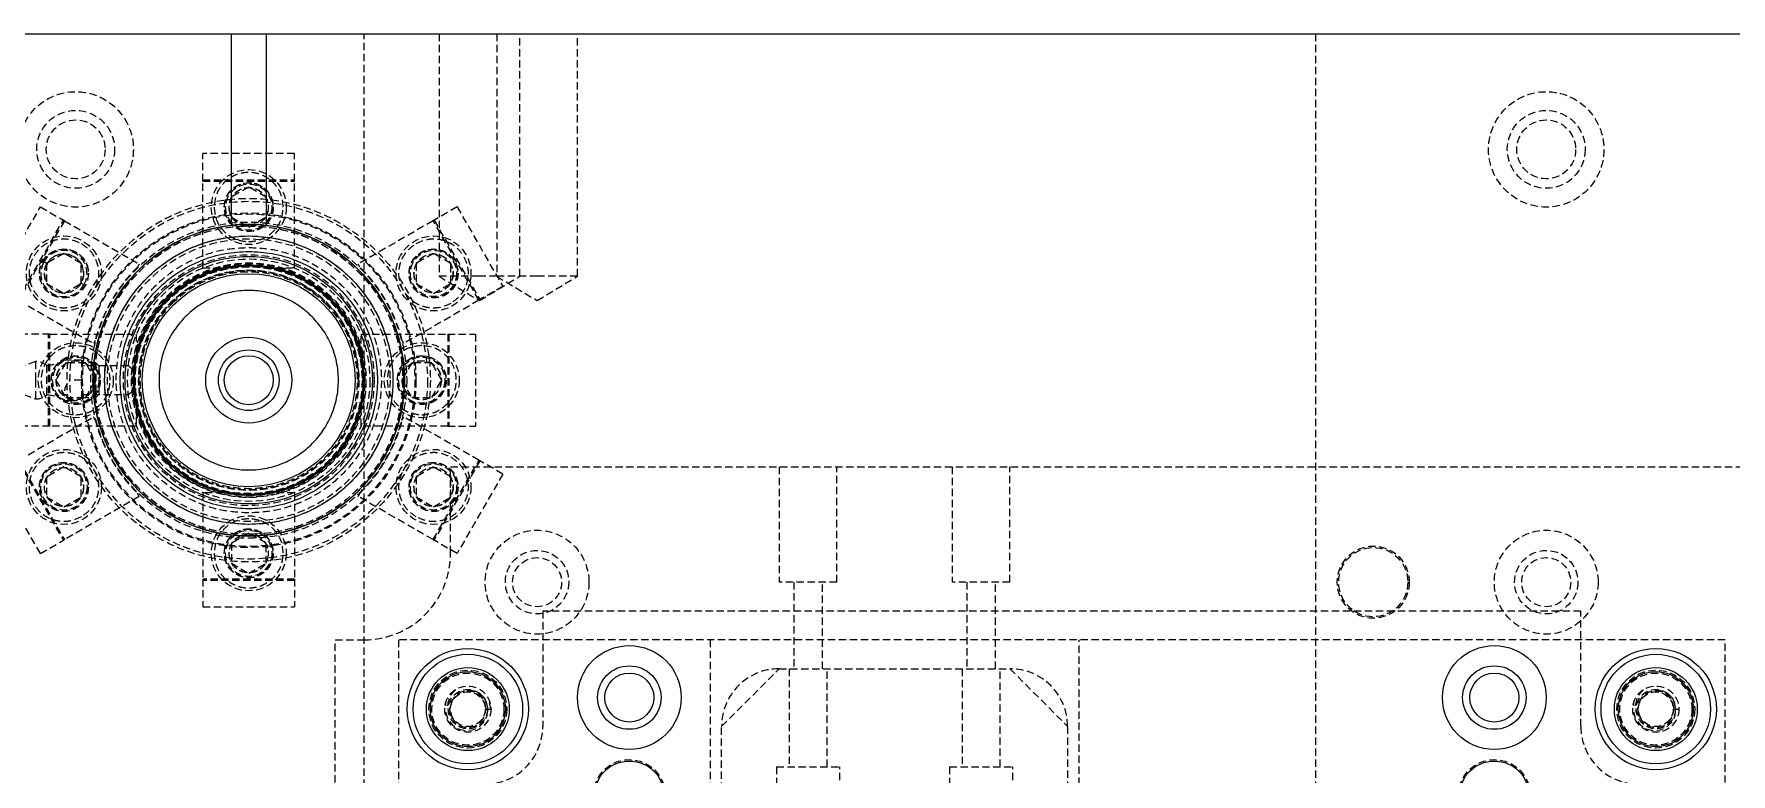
# Model space of a CAD drawing. Header units: millimetres. Extents: x 5 to 1533, y -1183 to 895.
# Drawn here: x 945.3 to 1239.6, y -224.8 to -96.6 of the extents above; entities that cross this region are included whole.
import ezdxf

# ---------------------------------------------------------------- set-up
doc = ezdxf.new("R2010")
doc.units = ezdxf.units.MM
doc.linetypes.add('HIDDEN', pattern=[1.905, 1.27, -0.635])

msp = doc.modelspace()

# ---------------------------------------------------------------- linework, layer by layer
at = {"color": 7, "linetype": 'Continuous', "lineweight": 25}
for p, q in [((932.524, -96.563), (979.524, -96.563)), ((979.524, -129.73), (979.524, -96.563)), ((979.524, -96.563), (985.524, -96.563)), ((985.524, -96.563), (985.524, -129.73)), ((985.524, -96.563), (1429.524, -96.563))]:
    msp.add_line(p, q, dxfattribs=at)
at = {"color": 7, "linetype": 'HIDDEN', "lineweight": 18}
for p, q in [((1002.524, -476.563), (1002.524, -96.563)), ((1015.524, -96.563), (1015.524, -138.563)), ((1025.524, -96.563), (1025.524, -138.563)), ((1029.524, -138.563), (1029.524, -96.563)), ((1039.524, -138.563), (1039.524, -96.563)), ((1167.524, -96.563), (1167.524, -476.563)), ((990.474, -117.263), (974.574, -117.263)), ((974.574, -122.063), (974.574, -117.263)), ((990.474, -122.063), (990.474, -117.263)), ((974.574, -121.863), (990.474, -121.863)), ((974.574, -137.063), (974.574, -122.063)), ((974.574, -122.063), (990.474, -122.063)), ((982.524, -123.099), (979.524, -124.831)), ((985.524, -124.831), (982.524, -123.099)), ((990.474, -137.063), (990.474, -122.063)), ((938.452, -140.298), (946.402, -126.528)), ((946.402, -126.528), (950.386, -128.828)), ((1018.646, -126.528), (1014.662, -128.828)), ((1018.646, -126.528), (1026.596, -140.298)), ((942.436, -142.598), (950.386, -128.828)), ((950.559, -128.928), (942.609, -142.698)), ((950.559, -128.928), (963.549, -136.428)), ((979.524, -128.295), (982.524, -130.027)), ((982.524, -130.027), (985.524, -128.295)), ((1014.489, -128.928), (1001.499, -136.428)), ((1022.439, -142.698), (1014.489, -128.928)), ((1014.662, -128.828), (1022.612, -142.598)), ((950.481, -134.599), (947.481, -136.331)), ((953.481, -136.331), (950.481, -134.599)), ((1014.567, -134.599), (1011.567, -136.331)), ((1017.567, -136.331), (1014.567, -134.599)), ((947.558, -136.375), (947.017, -136.063)), ((947.481, -136.331), (947.481, -139.795)), ((953.481, -139.795), (953.481, -136.331)), ((963.549, -136.428), (963.249, -136.949)), ((974.574, -137.063), (978.08, -137.063)), ((986.968, -137.063), (990.474, -137.063)), ((1001.799, -136.949), (1001.499, -136.428)), ((1011.567, -136.331), (1011.567, -139.795)), ((1017.567, -139.795), (1017.567, -136.331)), ((947.481, -139.795), (950.481, -141.527)), ((950.481, -141.527), (953.481, -139.795)), ((953.945, -140.063), (953.404, -139.75)), ((1011.567, -139.795), (1014.567, -141.527)), ((1014.567, -141.527), (1017.567, -139.795)), ((1022.524, -138.563), (1015.524, -138.563)), ((1015.524, -138.563), (1022.524, -142.769)), ((1025.524, -138.563), (1022.524, -138.563)), ((1022.524, -142.769), (1029.524, -138.563)), ((1026.596, -140.298), (1022.612, -142.598)), ((1032.524, -138.563), (1025.524, -138.563)), ((1025.524, -138.563), (1032.524, -142.769)), ((1039.524, -138.563), (1032.524, -138.563)), ((1032.524, -142.769), (1039.524, -138.563)), ((942.609, -142.698), (955.599, -150.198)), ((1022.439, -142.698), (1009.449, -150.198)), ((948.024, -148.613), (943.224, -148.613)), ((947.824, -164.513), (947.824, -148.613)), ((948.024, -164.513), (948.024, -148.613)), ((948.024, -148.613), (963.024, -148.613)), ((955.9, -149.677), (955.599, -150.198)), ((963.024, -148.613), (963.024, -152.119)), ((1002.024, -152.119), (1002.024, -148.613)), ((1002.024, -148.613), (1017.024, -148.613)), ((1009.449, -150.198), (1009.148, -149.677)), ((1017.024, -148.613), (1017.024, -164.513)), ((1017.024, -148.613), (1021.824, -148.613)), ((1017.224, -148.613), (1017.224, -164.513)), ((1021.824, -148.613), (1021.824, -164.513)), ((945.524, -153.313), (943.524, -154.063)), ((945.524, -153.313), (945.524, -156.563)), ((947.524, -159.125), (947.524, -154.001)), ((950.792, -153.563), (949.06, -156.563)), ((954.256, -153.563), (950.792, -153.563)), ((953.524, -153.063), (951.524, -153.063)), ((953.524, -153.063), (953.524, -156.563)), ((956.024, -153.563), (953.524, -153.563)), ((961.67, -154.063), (953.524, -154.063)), ((955.988, -156.563), (954.256, -153.563)), ((956.024, -153.563), (956.024, -159.563)), ((956.524, -154.063), (956.024, -153.563)), ((956.524, -154.063), (956.524, -159.063)), ((1010.792, -153.563), (1009.06, -156.563)), ((1014.256, -153.563), (1010.792, -153.563)), ((1015.988, -156.563), (1014.256, -153.563)), ((945.524, -156.563), (945.524, -159.813)), ((949.06, -156.563), (950.792, -159.563)), ((953.524, -156.563), (951.524, -156.563)), ((953.524, -156.563), (953.524, -160.063)), ((954.256, -159.563), (955.988, -156.563)), ((1009.06, -156.563), (1010.792, -159.563)), ((1014.256, -159.563), (1015.988, -156.563)), ((943.524, -159.063), (945.524, -159.813)), ((950.792, -159.563), (954.256, -159.563)), ((951.524, -160.063), (953.524, -160.063)), ((953.524, -159.063), (961.67, -159.063)), ((953.524, -159.563), (956.024, -159.563)), ((956.024, -159.563), (956.524, -159.063)), ((963.024, -161.007), (963.024, -164.513)), ((1002.024, -164.513), (1002.024, -161.007)), ((1010.792, -159.563), (1014.256, -159.563)), ((942.609, -170.428), (955.599, -162.928)), ((948.024, -164.513), (943.224, -164.513)), ((963.024, -164.513), (948.024, -164.513)), ((955.9, -163.449), (955.599, -162.928)), ((1017.024, -164.513), (1002.024, -164.513)), ((1009.148, -163.449), (1009.449, -162.928)), ((1022.439, -170.428), (1009.449, -162.928)), ((1017.024, -164.513), (1021.824, -164.513)), ((942.436, -170.528), (950.386, -184.298)), ((942.609, -170.428), (950.559, -184.198)), ((1014.489, -184.198), (1022.439, -170.428)), ((1022.612, -170.528), (1014.662, -184.298)), ((1026.596, -172.828), (1022.612, -170.528)), ((946.402, -186.598), (938.452, -172.828)), ((950.481, -171.599), (947.481, -173.331)), ((947.481, -173.331), (947.481, -176.795)), ((953.481, -173.331), (950.481, -171.599)), ((953.481, -176.795), (953.481, -173.331)), ((1014.567, -171.599), (1011.567, -173.331)), ((1011.567, -173.331), (1011.567, -176.795)), ((1017.567, -173.331), (1014.567, -171.599)), ((1017.524, -186.563), (1017.524, -171.563)), ((1017.524, -171.563), (1397.524, -171.563)), ((1017.567, -176.795), (1017.567, -173.331)), ((1026.596, -172.828), (1018.646, -186.598)), ((1074.524, -171.563), (1074.524, -191.563)), ((1084.524, -191.563), (1084.524, -171.563)), ((1104.524, -171.563), (1104.524, -191.563)), ((1114.524, -191.563), (1114.524, -171.563)), ((963.549, -176.698), (963.249, -176.177)), ((978.08, -176.063), (974.574, -176.063)), ((974.574, -176.063), (974.574, -191.063)), ((990.474, -176.063), (986.968, -176.063)), ((990.474, -176.063), (990.474, -191.063)), ((1001.499, -176.698), (1001.799, -176.177)), ((947.481, -176.795), (950.481, -178.527)), ((950.481, -178.527), (953.481, -176.795)), ((963.549, -176.698), (950.559, -184.198)), ((1014.489, -184.198), (1001.499, -176.698)), ((1011.567, -176.795), (1014.567, -178.527)), ((1014.567, -178.527), (1017.567, -176.795)), ((946.402, -186.598), (950.386, -184.298)), ((982.524, -183.099), (979.524, -184.831)), ((979.524, -184.831), (979.524, -188.295)), ((985.524, -184.831), (982.524, -183.099)), ((985.524, -188.295), (985.524, -184.831)), ((1018.646, -186.598), (1014.662, -184.298)), ((979.524, -188.295), (982.524, -190.027)), ((982.524, -190.027), (985.524, -188.295)), ((990.474, -191.063), (974.574, -191.063)), ((974.574, -191.063), (974.574, -195.863)), ((990.474, -191.263), (974.574, -191.263)), ((990.474, -191.063), (990.474, -195.863)), ((1084.524, -191.563), (1074.524, -191.563)), ((1077.024, -191.563), (1077.024, -206.563)), ((1082.024, -206.563), (1082.024, -191.563)), ((1114.524, -191.563), (1104.524, -191.563)), ((1107.024, -191.563), (1107.024, -206.563)), ((1112.024, -206.563), (1112.024, -191.563)), ((974.574, -195.863), (990.474, -195.863)), ((1033.524, -196.563), (1033.524, -216.563)), ((1213.524, -196.563), (1033.524, -196.563)), ((1213.524, -216.563), (1213.524, -196.563)), ((997.524, -441.563), (997.524, -201.563)), ((997.524, -201.563), (1002.524, -201.563)), ((1238.524, -201.563), (1008.524, -201.563)), ((1008.524, -201.563), (1008.524, -361.563)), ((1062.524, -201.563), (1062.524, -227.091)), ((1126.524, -228.563), (1126.524, -201.563)), ((1238.524, -361.563), (1238.524, -201.563)), ((1064.524, -216.563), (1074.524, -206.563)), ((1074.524, -206.563), (1114.524, -206.563)), ((1076.224, -206.563), (1076.224, -223.563)), ((1082.824, -223.563), (1082.824, -206.563)), ((1106.224, -206.563), (1106.224, -223.563)), ((1112.824, -223.563), (1112.824, -206.563)), ((1114.524, -206.563), (1124.524, -216.563)), ((1016.663, -212.516), (1016.636, -213.002)), ((1023.712, -213.563), (1024.524, -213.563)), ((1024.524, -213.563), (1024.267, -212.272)), ((1222.663, -212.516), (1222.636, -213.002)), ((1229.712, -213.563), (1230.524, -213.563)), ((1064.524, -227.563), (1064.524, -216.563)), ((1124.524, -216.563), (1124.524, -227.563)), ((1074.024, -223.563), (1085.024, -223.563)), ((1074.024, -223.563), (1074.024, -231.563)), ((1085.024, -231.563), (1085.024, -223.563)), ((1104.024, -223.563), (1115.024, -223.563)), ((1104.024, -223.563), (1104.024, -231.563)), ((1115.024, -231.563), (1115.024, -223.563))]:
    msp.add_line(p, q, dxfattribs=at)
at = {"color": 7, "linetype": 'HIDDEN', "lineweight": 18, "flags": 128}
for points in [[(950.559, -128.928), (950.525, -128.908), (950.493, -128.89), (950.463, -128.872), (950.436, -128.857), (950.415, -128.845), (950.399, -128.836), (950.389, -128.83), (950.386, -128.828)], [(1014.662, -128.828), (1014.659, -128.83), (1014.649, -128.836), (1014.633, -128.845), (1014.611, -128.857), (1014.585, -128.872), (1014.555, -128.89), (1014.523, -128.908), (1014.489, -128.928)], [(985.524, -129.73), (982.524, -129.563), (979.524, -129.73)], [(1022.439, -142.698), (1022.473, -142.678), (1022.505, -142.659), (1022.535, -142.642), (1022.561, -142.627), (1022.583, -142.615), (1022.599, -142.605), (1022.609, -142.6), (1022.612, -142.598)], [(1022.612, -170.528), (1022.609, -170.526), (1022.599, -170.52), (1022.583, -170.511), (1022.561, -170.499), (1022.535, -170.483), (1022.505, -170.466), (1022.473, -170.447), (1022.439, -170.428)], [(950.386, -184.298), (950.389, -184.296), (950.399, -184.29), (950.415, -184.281), (950.436, -184.268), (950.463, -184.253), (950.493, -184.236), (950.525, -184.217), (950.559, -184.198)], [(1014.489, -184.198), (1014.523, -184.217), (1014.555, -184.236), (1014.585, -184.253), (1014.611, -184.268), (1014.633, -184.281), (1014.649, -184.29), (1014.659, -184.296), (1014.662, -184.298)], [(1016.628, -214.005), (1016.965, -215.151), (1017.735, -216.21), (1018.817, -216.951), (1020.049, -217.274), (1021.315, -217.168), (1022.448, -216.65), (1023.332, -215.795), (1023.869, -214.703), (1024.007, -213.52), (1023.738, -212.361), (1023.115, -211.394), (1022.204, -210.691), (1021.138, -210.346), (1020.028, -210.377), (1019.311, -210.614), (1019.311, -210.614)], [(1023.712, -213.563), (1023.469, -212.343), (1022.778, -211.309), (1021.744, -210.617), (1020.524, -210.375), (1019.304, -210.617), (1018.27, -211.309), (1017.579, -212.343), (1017.336, -213.563), (1017.579, -214.783), (1018.27, -215.817), (1019.304, -216.508), (1020.524, -216.751), (1021.744, -216.508), (1022.778, -215.817), (1023.469, -214.783), (1023.712, -213.563), (1023.712, -213.563)], [(1222.628, -214.005), (1222.965, -215.151), (1223.735, -216.21), (1224.817, -216.951), (1226.049, -217.274), (1227.315, -217.168), (1228.448, -216.65), (1229.332, -215.795), (1229.869, -214.703), (1230.007, -213.52), (1229.738, -212.361), (1229.115, -211.394), (1228.204, -210.691), (1227.138, -210.346), (1226.028, -210.377), (1225.311, -210.614), (1225.311, -210.614)], [(1229.712, -213.563), (1229.469, -212.343), (1228.778, -211.309), (1227.744, -210.617), (1226.524, -210.375), (1225.304, -210.617), (1224.27, -211.309), (1223.579, -212.343), (1223.336, -213.563), (1223.579, -214.783), (1224.27, -215.817), (1225.304, -216.508), (1226.524, -216.751), (1227.744, -216.508), (1228.778, -215.817), (1229.469, -214.783), (1229.712, -213.563), (1229.712, -213.563)]]:
    msp.add_lwpolyline(points, dxfattribs=at)
at = {"color": 7, "linetype": 'HIDDEN', "lineweight": 18}
for centre, radius in [((952.524, -116.563), 10), ((1207.524, -116.563), 10), ((952.524, -116.563), 6.75), ((952.524, -116.563), 5.1), ((1207.524, -116.563), 6.75), ((1207.524, -116.563), 5.1), ((982.524, -126.563), 6.5), ((982.524, -126.563), 4.25), ((982.524, -126.563), 4.2), ((982.524, -126.563), 4), ((982.524, -126.563), 3.4), ((982.524, -126.563), 3.375), ((982.524, -156.563), 31.5), ((982.524, -156.563), 31), ((982.524, -156.563), 29), ((982.524, -156.563), 28.81), ((982.524, -156.563), 27.394), ((950.481, -138.063), 6.5), ((982.524, -156.563), 27.01), ((982.524, -156.563), 26.73), ((982.524, -156.563), 26.71), ((982.524, -156.563), 25), ((982.524, -156.563), 24.5), ((1014.567, -138.063), 6.5), ((950.481, -138.063), 4.25), ((950.481, -138.063), 4.2), ((950.481, -138.063), 3.4), ((982.524, -156.563), 21.75), ((1014.567, -138.063), 4.25), ((1014.567, -138.063), 4.2), ((1014.567, -138.063), 4), ((1014.567, -138.063), 3.4), ((1014.567, -138.063), 3.375), ((982.524, -156.563), 21.006), ((982.524, -156.563), 20.334), ((982.524, -156.563), 19.99), ((982.524, -156.563), 19.97), ((982.524, -156.563), 19.8), ((982.524, -156.563), 19.67), ((982.524, -156.563), 19.65), ((982.524, -156.563), 19.092), ((982.524, -156.563), 19.027), ((982.524, -156.563), 19), ((952.524, -156.563), 6.5), ((1012.524, -156.563), 6.5), ((952.524, -156.563), 4.25), ((952.524, -156.563), 4.2), ((952.524, -156.563), 4), ((1012.524, -156.563), 4.25), ((1012.524, -156.563), 4.2), ((1012.524, -156.563), 4), ((952.524, -156.563), 3.4), ((952.524, -156.563), 3.375), ((1012.524, -156.563), 3.4), ((1012.524, -156.563), 3.375), ((950.481, -175.063), 6.5), ((1014.567, -175.063), 6.5), ((950.481, -175.063), 4.25), ((950.481, -175.063), 4.2), ((950.481, -175.063), 4), ((950.481, -175.063), 3.4), ((950.481, -175.063), 3.375), ((1014.567, -175.063), 4.25), ((1014.567, -175.063), 4.2), ((1014.567, -175.063), 4), ((1014.567, -175.063), 3.4), ((1014.567, -175.063), 3.375), ((982.524, -186.563), 6.5), ((982.524, -186.563), 4.25), ((982.524, -186.563), 4.2), ((982.524, -186.563), 4), ((982.524, -186.563), 3.4), ((982.524, -186.563), 3.375), ((1032.524, -191.563), 9), ((1177.524, -191.563), 6.25), ((1207.524, -191.563), 9), ((1032.524, -191.563), 5.5), ((1032.524, -191.563), 4.25), ((1177.524, -191.563), 6), ((1207.524, -191.563), 5.5), ((1207.524, -191.563), 4.25), ((1020.524, -213.563), 6.75), ((1020.524, -213.563), 6.25), ((1226.524, -213.563), 6.75), ((1226.524, -213.563), 6.25), ((1020.524, -213.563), 4), ((1020.524, -213.563), 3.4), ((1020.524, -213.563), 3), ((1226.524, -213.563), 4), ((1226.524, -213.563), 3.4), ((1226.524, -213.563), 3), ((1048.524, -228.563), 6.25), ((1198.524, -228.563), 6.25)]:
    msp.add_circle(centre, radius, dxfattribs=at)
at = {"color": 7, "linetype": 'Continuous', "lineweight": 25}
for centre, radius in [((982.524, -156.563), 26.995), ((982.524, -156.563), 21.449), ((982.524, -156.563), 20.006), ((982.524, -156.563), 20), ((982.524, -156.563), 19.83), ((982.524, -156.563), 18.452), ((982.524, -156.563), 7.45), ((982.524, -156.563), 5.25), ((982.524, -156.563), 4.25), ((1048.524, -211.563), 9), ((1198.524, -211.563), 9), ((1020.524, -213.563), 10.5), ((1020.524, -213.563), 9.5), ((1226.524, -213.563), 10.5), ((1226.524, -213.563), 9.5), ((1020.524, -213.563), 7.191), ((1020.524, -213.563), 6.5), ((1048.524, -211.563), 5.5), ((1048.524, -211.563), 4.25), ((1198.524, -211.563), 5.5), ((1198.524, -211.563), 4.25), ((1226.524, -213.563), 7.191), ((1226.524, -213.563), 6.5), ((1048.524, -228.563), 6), ((1198.524, -228.563), 6)]:
    msp.add_circle(centre, radius, dxfattribs=at)
for start, end in [(96.37937, 83.62063), (83.62063, 96.37937)]:
    msp.add_arc((982.524, -156.563), 27, start, end, dxfattribs=at)
at = {"color": 7, "linetype": 'HIDDEN', "lineweight": 18}
for centre, radius, start, end in [((950.481, -138.063), 4, 330, 150), ((950.481, -138.063), 3.375, 330, 150), ((950.481, -138.063), 4, 150, 330), ((950.481, -138.063), 3.375, 150, 330), ((982.524, -156.563), 27.5, 134.50127, 165.49873), ((982.524, -156.563), 20, 102.83857, 180), ((982.524, -156.563), 20, 45, 77.16143), ((982.524, -156.563), 27.5, 14.50127, 45.49873), ((982.524, -156.563), 20.2, 225, 45), ((945.524, -156.563), 3.25, 52.02013, 90), ((946.791, -145.873), 8.161, 275.15364, 297.98736), ((982.524, -156.563), 20, 180, 225), ((945.524, -156.563), 3.25, 270, 307.97987), ((946.791, -167.253), 8.161, 61.98043, 84.84636), ((982.524, -156.563), 27.5, 194.50127, 225.49873), ((982.524, -156.563), 27.5, 314.50127, 345.49873), ((1002.524, -186.563), 15, 270, 0), ((1074.524, -216.563), 10, 90, 180), ((1114.524, -216.563), 10, 0, 90), ((1023.524, -216.563), 10, 270, 0), ((1223.524, -216.563), 10, 180, 270)]:
    msp.add_arc(centre, radius, start, end, dxfattribs=at)
for points, knots in [([(988.524, -126.563), (988.444, -125.808), (988.321, -124.647), (987.572, -123.25), (986.798, -122.29), (985.837, -121.511), (984.44, -120.786), (982.524, -120.418), (980.608, -120.786), (979.211, -121.511), (978.25, -122.29), (977.476, -123.25), (976.727, -124.647), (976.604, -125.808), (976.524, -126.563)], [0, 0, 0, 0, 0.1197288, 0.1841808, 0.2500004, 0.31582, 0.3802716, 0.4999996, 0.6197284, 0.68418, 0.7499996, 0.8158192, 0.8802712, 1, 1, 1, 1]), ([(976.524, -126.563), (976.604, -127.318), (976.727, -128.479), (977.476, -129.876), (978.25, -130.837), (979.211, -131.611), (980.608, -132.359), (981.769, -132.483), (982.524, -132.563)], [0, 0, 0, 0, 0.2394559, 0.3683612, 0.5000003, 0.6316394, 0.7605425, 1, 1, 1, 1]), ([(982.524, -132.563), (983.279, -132.483), (984.44, -132.359), (985.837, -131.611), (986.798, -130.837), (987.572, -129.876), (988.321, -128.479), (988.444, -127.318), (988.524, -126.563)], [0, 0, 0, 0, 0.2394563, 0.3683596, 0.4999989, 0.6316382, 0.7605437, 1, 1, 1, 1]), ([(947.481, -143.259), (946.867, -142.812), (945.924, -142.125), (945.088, -140.778), (944.644, -139.628), (944.449, -138.406), (944.52, -136.833), (945.159, -134.99), (946.436, -133.515), (947.762, -132.668), (948.918, -132.225), (950.136, -132.034), (951.72, -132.085), (952.787, -132.559), (953.481, -132.867)], [0, 0, 0, 0, 0.11972849, 0.18418056, 0.25000028, 0.31581961, 0.38027187, 0.50000021, 0.6197287, 0.68418035, 0.75000006, 0.81581939, 0.88027166, 1, 1, 1, 1]), ([(1011.567, -132.867), (1012.261, -132.559), (1013.328, -132.085), (1014.912, -132.034), (1016.13, -132.225), (1017.286, -132.668), (1018.612, -133.515), (1019.889, -134.99), (1020.528, -136.833), (1020.599, -138.406), (1020.404, -139.628), (1019.96, -140.778), (1019.124, -142.125), (1018.18, -142.812), (1017.567, -143.259)], [0, 0, 0, 0, 0.1197284, 0.1841807, 0.2500001, 0.3158198, 0.3802715, 0.4999998, 0.6197282, 0.6841805, 0.7499999, 0.8158198, 0.8802714, 1, 1, 1, 1]), ([(953.481, -132.867), (954.095, -133.313), (955.038, -134.001), (955.874, -135.347), (956.319, -136.498), (956.509, -137.718), (956.459, -139.302), (955.985, -140.369), (955.677, -141.063)], [0, 0, 0, 0, 0.2394563, 0.3683612, 0.4999993, 0.6316398, 0.7605429, 1, 1, 1, 1]), ([(959.518, -156.563), (959.593, -155.16), (959.746, -152.269), (961.026, -147.982), (963.149, -143.858), (966.141, -140.179), (969.217, -137.681), (971.923, -136.099), (974.688, -134.846), (978.231, -133.784), (981.121, -133.631), (982.524, -133.557)], [0, 0, 0, 0, 0.1164968, 0.2399717, 0.36858, 0.4999175, 0.6312549, 0.6956343, 0.7600283, 0.8835032, 1, 1, 1, 1]), ([(982.524, -133.557), (983.927, -133.631), (986.818, -133.785), (991.105, -135.065), (995.228, -137.188), (998.907, -140.179), (1001.406, -143.256), (1002.987, -145.962), (1004.246, -148.727), (1005.265, -152.27), (1005.659, -156.563), (1005.265, -160.856), (1004.032, -165.144), (1001.896, -169.267), (998.908, -172.946), (995.831, -175.445), (993.125, -177.026), (990.36, -178.28), (986.817, -179.342), (983.927, -179.495), (982.524, -179.569)], [0, 0, 0, 0, 0.0582482, 0.1199857, 0.1842899, 0.2499586, 0.3156274, 0.3478172, 0.3800142, 0.4417516, 0.5000001, 0.5582485, 0.619986, 0.68429, 0.7499587, 0.8156276, 0.8478171, 0.8800143, 0.9417518, 1, 1, 1, 1]), ([(1009.371, -141.063), (1009.063, -140.369), (1008.589, -139.302), (1008.538, -137.718), (1008.729, -136.498), (1009.174, -135.347), (1010.009, -134.001), (1010.953, -133.313), (1011.567, -132.867)], [0, 0, 0, 0, 0.2394571, 0.3683602, 0.5000007, 0.6316388, 0.7605437, 1, 1, 1, 1]), ([(968.24, -142.279), (968.86, -141.703), (970.1, -140.55), (972.216, -139.133), (973.968, -138.236), (975.255, -137.71), (976.022, -137.432), (976.8, -137.185), (977.588, -136.969), (978.13, -136.844), (978.497, -136.768), (978.917, -136.684), (979.562, -136.575), (980.356, -136.475), (981.072, -136.411), (981.795, -136.371), (982.32, -136.362), (982.911, -136.364), (983.531, -136.382), (984.359, -136.441), (985.136, -136.527), (985.896, -136.641), (986.445, -136.745), (987.105, -136.885), (987.808, -137.057), (988.77, -137.345), (989.663, -137.658), (991.462, -138.389), (994.002, -139.755), (995.891, -141.454), (996.808, -142.279)], [0, 0, 0, 0, 0.0799845, 0.1599691, 0.239953, 0.265697, 0.291441, 0.3171817, 0.3429193, 0.3686563, 0.3698158, 0.3783587, 0.4091453, 0.4316754, 0.4541015, 0.4771019, 0.5001019, 0.5037736, 0.5330125, 0.5588161, 0.5822607, 0.6069035, 0.6315462, 0.6350994, 0.670745, 0.6999247, 0.7300852, 0.7602453, 0.8836086, 1, 1, 1, 1]), ([(969.229, -143.268), (970.083, -142.5), (971.842, -140.919), (975.06, -139.18), (978.669, -138.024), (982.524, -137.628), (986.379, -138.024), (989.988, -139.18), (993.206, -140.919), (994.965, -142.5), (995.819, -143.268)], [0, 0, 0, 0, 0.1165162, 0.2400111, 0.3686408, 0.5000003, 0.6313592, 0.7599889, 0.8834838, 1, 1, 1, 1]), ([(955.677, -141.063), (955.23, -141.676), (954.543, -142.62), (953.197, -143.456), (952.045, -143.901), (950.826, -144.091), (949.242, -144.041), (948.175, -143.567), (947.481, -143.259)], [0, 0, 0, 0, 0.2394562, 0.3683619, 0.5, 0.6316404, 0.7605435, 1, 1, 1, 1]), ([(1017.567, -143.259), (1016.873, -143.567), (1015.806, -144.041), (1014.222, -144.091), (1013.003, -143.901), (1011.851, -143.456), (1010.505, -142.62), (1009.818, -141.676), (1009.371, -141.063)], [0, 0, 0, 0, 0.2394571, 0.3683602, 0.499999, 0.6316386, 0.7605428, 1, 1, 1, 1]), ([(968.24, -170.846), (967.664, -170.226), (966.511, -168.986), (965.094, -166.87), (964.197, -165.119), (963.671, -163.832), (963.393, -163.065), (963.146, -162.286), (962.93, -161.499), (962.806, -160.956), (962.729, -160.59), (962.645, -160.17), (962.536, -159.525), (962.436, -158.73), (962.372, -158.015), (962.333, -157.292), (962.323, -156.767), (962.325, -156.176), (962.343, -155.555), (962.402, -154.728), (962.488, -153.951), (962.602, -153.191), (962.706, -152.642), (962.846, -151.982), (963.018, -151.279), (963.306, -150.317), (963.619, -149.423), (964.35, -147.625), (965.716, -145.085), (967.415, -143.196), (968.24, -142.279)], [0, 0, 0, 0, 0.0799845, 0.1599687, 0.239953, 0.265697, 0.291441, 0.3171817, 0.3429193, 0.3686563, 0.3698154, 0.3783587, 0.4091449, 0.4316754, 0.4541015, 0.4771019, 0.5001014, 0.5037736, 0.5330125, 0.5588161, 0.5822606, 0.6069035, 0.6315458, 0.635099, 0.670745, 0.6999247, 0.7300852, 0.7602453, 0.8836086, 1, 1, 1, 1]), ([(969.229, -169.858), (968.461, -169.004), (966.88, -167.245), (965.142, -164.027), (963.985, -160.418), (963.589, -156.563), (963.985, -152.708), (965.142, -149.099), (966.88, -145.881), (968.461, -144.122), (969.229, -143.268)], [0, 0, 0, 0, 0.1165162, 0.2400115, 0.3686411, 0.5, 0.6313593, 0.759989, 0.8834838, 1, 1, 1, 1]), ([(995.819, -143.268), (996.587, -144.122), (998.168, -145.881), (999.906, -149.099), (1001.063, -152.708), (1001.459, -156.563), (1001.061, -160.416), (999.912, -164.033), (998.147, -167.223), (995.893, -169.932), (993.185, -172.186), (989.994, -173.951), (986.377, -175.1), (982.524, -175.498), (978.669, -175.101), (975.06, -173.945), (971.842, -172.207), (970.083, -170.626), (969.229, -169.858)], [0, 0, 0, 0, 0.0582581, 0.12000556, 0.18432041, 0.25000013, 0.31567959, 0.37999444, 0.44174212, 0.50000023, 0.55825817, 0.62000575, 0.68432052, 0.74999999, 0.81567971, 0.87999448, 0.94174206, 1, 1, 1, 1]), ([(952.524, -150.563), (951.769, -150.643), (950.608, -150.766), (949.211, -151.514), (948.251, -152.289), (947.472, -153.25), (946.747, -154.647), (946.379, -156.563), (946.747, -158.479), (947.472, -159.876), (948.251, -160.837), (949.211, -161.611), (950.608, -162.359), (951.769, -162.483), (952.524, -162.563)], [0, 0, 0, 0, 0.1197286, 0.1841805, 0.25, 0.3158196, 0.3802715, 0.5000002, 0.6197282, 0.6841801, 0.7499997, 0.8158197, 0.8802713, 1, 1, 1, 1]), ([(958.524, -156.563), (958.444, -155.808), (958.321, -154.647), (957.572, -153.25), (956.798, -152.289), (955.837, -151.514), (954.44, -150.766), (953.279, -150.643), (952.524, -150.563)], [0, 0, 0, 0, 0.2394576, 0.3683609, 0.5000011, 0.6316402, 0.7605442, 1, 1, 1, 1]), ([(1012.524, -150.563), (1011.769, -150.643), (1010.608, -150.766), (1009.211, -151.514), (1008.25, -152.289), (1007.476, -153.25), (1006.727, -154.647), (1006.604, -155.808), (1006.524, -156.563)], [0, 0, 0, 0, 0.2394558, 0.3683599, 0.4999991, 0.6316383, 0.7605423, 1, 1, 1, 1]), ([(1012.524, -162.563), (1013.279, -162.483), (1014.44, -162.359), (1015.837, -161.611), (1016.797, -160.837), (1017.576, -159.876), (1018.301, -158.479), (1018.669, -156.563), (1018.301, -154.647), (1017.576, -153.25), (1016.797, -152.289), (1015.837, -151.514), (1014.44, -150.766), (1013.279, -150.643), (1012.524, -150.563)], [0, 0, 0, 0, 0.1197287, 0.1841803, 0.2500007, 0.3158202, 0.3802718, 0.4999998, 0.6197285, 0.6841801, 0.7499996, 0.8158195, 0.8802714, 1, 1, 1, 1]), ([(951.524, -153.063), (951.291, -153.063), (950.911, -153.063), (950.672, -153.063), (950.659, -153.063), (950.658, -153.063)], [0, 0, 0, 0, 0.5834798, 0.9491533, 1, 1, 1, 1]), ([(961.751, -154.135), (961.711, -154.101), (961.632, -154.032), (961.725, -154.114), (961.946, -154.301), (962.249, -154.542), (962.502, -154.699), (962.599, -154.76)], [0, 0, 0, 0, 0.2096859, 0.4174733, 0.6235578, 0.8551586, 1, 1, 1, 1]), ([(951.524, -160.063), (951.265, -159.736), (950.869, -159.237), (950.608, -158.44), (950.721, -157.693), (951.11, -157.084), (951.42, -156.694), (951.524, -156.563)], [0, 0, 0, 0, 0.3059364, 0.4679105, 0.6311057, 0.8764855, 1, 1, 1, 1]), ([(952.524, -162.563), (953.279, -162.483), (954.44, -162.359), (955.837, -161.611), (956.798, -160.837), (957.572, -159.876), (958.321, -158.479), (958.444, -157.318), (958.524, -156.563)], [0, 0, 0, 0, 0.2394563, 0.3683597, 0.5, 0.6316403, 0.7605437, 1, 1, 1, 1]), ([(982.524, -179.569), (981.121, -179.494), (978.23, -179.34), (973.943, -178.061), (969.82, -175.938), (966.14, -172.946), (963.642, -169.87), (962.06, -167.164), (960.807, -164.398), (959.745, -160.856), (959.592, -157.966), (959.518, -156.563)], [0, 0, 0, 0, 0.1164968, 0.2399718, 0.36858, 0.4999177, 0.6312551, 0.6956344, 0.7600283, 0.8835032, 1, 1, 1, 1]), ([(962.599, -158.366), (962.419, -158.484), (962.058, -158.722), (961.74, -159), (961.637, -159.09), (961.722, -159.014), (961.946, -158.824), (962.249, -158.584), (962.502, -158.426), (962.599, -158.366)], [0, 0, 0, 0, 0.1742355, 0.3490971, 0.5032291, 0.6338389, 0.7633782, 0.9089565, 1, 1, 1, 1]), ([(1006.524, -156.563), (1006.604, -157.318), (1006.727, -158.479), (1007.476, -159.876), (1008.25, -160.837), (1009.211, -161.611), (1010.608, -162.359), (1011.769, -162.483), (1012.524, -162.563)], [0, 0, 0, 0, 0.2394564, 0.3683605, 0.4999999, 0.6316402, 0.7605436, 1, 1, 1, 1]), ([(950.658, -160.063), (950.655, -160.063), (950.636, -160.063), (950.824, -160.063), (951.245, -160.063), (951.524, -160.063)], [0, 0, 0, 0, 0.0421593, 0.3673376, 1, 1, 1, 1]), ([(953.481, -180.259), (952.787, -180.567), (951.72, -181.041), (950.136, -181.091), (948.918, -180.901), (947.762, -180.458), (946.436, -179.611), (945.159, -178.135), (944.52, -176.292), (944.449, -174.72), (944.644, -173.498), (945.088, -172.347), (945.924, -171.001), (946.867, -170.313), (947.481, -169.867)], [0, 0, 0, 0, 0.1197284, 0.1841806, 0.2499999, 0.3158198, 0.3802714, 0.4999999, 0.6197287, 0.6841802, 0.7500003, 0.8158193, 0.880272, 1, 1, 1, 1]), ([(947.481, -169.867), (948.175, -169.559), (949.242, -169.085), (950.826, -169.034), (952.045, -169.224), (953.197, -169.67), (954.543, -170.505), (955.23, -171.449), (955.677, -172.063)], [0, 0, 0, 0, 0.2394571, 0.3683602, 0.5000007, 0.6316388, 0.7605437, 1, 1, 1, 1]), ([(1009.371, -172.063), (1009.818, -171.449), (1010.505, -170.505), (1011.851, -169.67), (1013.003, -169.224), (1014.222, -169.034), (1015.806, -169.085), (1016.873, -169.559), (1017.567, -169.867)], [0, 0, 0, 0, 0.2394573, 0.3683607, 0.5000003, 0.6316392, 0.7605423, 1, 1, 1, 1]), ([(1017.567, -169.867), (1018.18, -170.313), (1019.124, -171.001), (1019.96, -172.347), (1020.404, -173.498), (1020.599, -174.72), (1020.528, -176.292), (1019.889, -178.135), (1018.612, -179.611), (1017.286, -180.458), (1016.13, -180.901), (1014.912, -181.091), (1013.328, -181.041), (1012.261, -180.567), (1011.567, -180.259)], [0, 0, 0, 0, 0.1197281, 0.1841804, 0.2499996, 0.3158197, 0.3802712, 0.5, 0.6197283, 0.68418, 0.7499999, 0.8158193, 0.8802716, 1, 1, 1, 1]), ([(955.677, -172.063), (955.985, -172.757), (956.459, -173.824), (956.509, -175.408), (956.319, -176.627), (955.874, -177.778), (955.038, -179.125), (954.095, -179.812), (953.481, -180.259)], [0, 0, 0, 0, 0.2394569, 0.3683616, 0.5000004, 0.6316392, 0.7605433, 1, 1, 1, 1]), ([(1011.567, -180.259), (1010.953, -179.812), (1010.009, -179.125), (1009.174, -177.778), (1008.729, -176.627), (1008.538, -175.408), (1008.589, -173.824), (1009.063, -172.757), (1009.371, -172.063)], [0, 0, 0, 0, 0.2394567, 0.3683608, 0.4999996, 0.6316384, 0.7605431, 1, 1, 1, 1]), ([(982.524, -180.563), (981.769, -180.643), (980.608, -180.766), (979.211, -181.514), (978.25, -182.289), (977.476, -183.25), (976.727, -184.647), (976.604, -185.808), (976.524, -186.563)], [0, 0, 0, 0, 0.2394575, 0.3683607, 0.5000003, 0.6316394, 0.7605433, 1, 1, 1, 1]), ([(988.524, -186.563), (988.444, -185.808), (988.321, -184.647), (987.572, -183.25), (986.798, -182.289), (985.837, -181.514), (984.44, -180.766), (983.279, -180.643), (982.524, -180.563)], [0, 0, 0, 0, 0.2394571, 0.3683612, 0.5000005, 0.6316403, 0.7605437, 1, 1, 1, 1]), ([(976.524, -186.563), (976.604, -187.318), (976.727, -188.479), (977.476, -189.876), (978.25, -190.836), (979.211, -191.615), (980.608, -192.34), (982.524, -192.708), (984.44, -192.34), (985.837, -191.615), (986.798, -190.836), (987.572, -189.876), (988.321, -188.479), (988.444, -187.318), (988.524, -186.563)], [0, 0, 0, 0, 0.1197284, 0.1841807, 0.2500003, 0.3158198, 0.3802716, 0.5000004, 0.6197284, 0.6841802, 0.7499997, 0.8158193, 0.8802716, 1, 1, 1, 1]), ([(1017.576, -214.776), (1017.422, -214.479), (1017.104, -213.863), (1017.026, -212.757), (1017.279, -211.617), (1017.844, -210.697), (1018.343, -210.26), (1018.534, -210.093)], [0, 0, 0, 0, 0.1908068, 0.3961866, 0.6209299, 0.8544159, 1, 1, 1, 1]), ([(1223.576, -214.776), (1223.422, -214.479), (1223.104, -213.863), (1223.026, -212.757), (1223.279, -211.617), (1223.844, -210.697), (1224.343, -210.26), (1224.534, -210.093)], [0, 0, 0, 0, 0.1908068, 0.3961866, 0.6209299, 0.8544159, 1, 1, 1, 1])]:
    msp.add_open_spline(points, degree=3, knots=knots, dxfattribs=at)
at = {"color": 7, "linetype": 'Continuous', "lineweight": 25}
for points, knots in [([(957.529, -156.563), (957.61, -155.038), (957.776, -151.898), (958.929, -148.05), (960.291, -145.045), (962.01, -142.106), (964.723, -138.762), (968.067, -136.049), (971.006, -134.33), (974.011, -132.968), (977.86, -131.815), (981, -131.649), (982.524, -131.568)], [0, 0, 0, 0, 0.1164778, 0.2399321, 0.3043014, 0.3686841, 0.4999998, 0.6313159, 0.6956849, 0.7600679, 0.8835222, 1, 1, 1, 1]), ([(982.524, -131.568), (984.048, -131.649), (987.188, -131.815), (991.037, -132.968), (994.041, -134.33), (996.981, -136.049), (1000.324, -138.762), (1003.039, -142.106), (1004.756, -145.045), (1006.124, -148.05), (1007.231, -151.898), (1007.659, -156.563), (1007.231, -161.227), (1006.124, -165.076), (1004.756, -168.08), (1003.039, -171.02), (1000.324, -174.364), (996.981, -177.077), (994.041, -178.796), (991.037, -180.157), (987.188, -181.311), (984.048, -181.477), (982.524, -181.558)], [0, 0, 0, 0, 0.0582387, 0.1199659, 0.1521506, 0.1843421, 0.2500001, 0.3156579, 0.3478426, 0.3800339, 0.4417611, 0.5, 0.5582388, 0.6199661, 0.6521506, 0.6843422, 0.75, 0.8156579, 0.8478426, 0.8800341, 0.9417613, 1, 1, 1, 1]), ([(960.209, -156.563), (960.281, -155.202), (960.429, -152.399), (961.459, -148.962), (962.675, -146.28), (964.209, -143.656), (966.632, -140.671), (970.201, -137.769), (974.2, -135.71), (978.359, -134.469), (981.163, -134.32), (982.524, -134.247)], [0, 0, 0, 0, 0.1164969, 0.2399719, 0.3043659, 0.368745, 0.5000825, 0.6314197, 0.7600281, 0.8835031, 1, 1, 1, 1]), ([(982.524, -134.247), (983.885, -134.319), (986.688, -134.468), (990.124, -135.498), (992.807, -136.714), (995.431, -138.248), (998.416, -140.671), (1001.315, -144.24), (1003.387, -148.239), (1004.582, -152.398), (1004.964, -156.563), (1004.583, -160.727), (1003.594, -164.163), (1002.372, -166.846), (1000.839, -169.47), (998.416, -172.454), (994.847, -175.356), (990.848, -177.415), (986.689, -178.657), (983.885, -178.806), (982.524, -178.878)], [0, 0, 0, 0, 0.0582482, 0.1199858, 0.1521828, 0.1843725, 0.2500412, 0.3157101, 0.380014, 0.4417516, 0.5, 0.5582485, 0.6199859, 0.6521831, 0.6843725, 0.7500413, 0.81571, 0.8800142, 0.9417518, 1, 1, 1, 1]), ([(993.523, -145.564), (992.816, -144.929), (991.361, -143.621), (988.699, -142.183), (985.713, -141.226), (982.524, -140.898), (979.335, -141.226), (976.349, -142.183), (973.687, -143.621), (972.232, -144.929), (971.525, -145.564)], [0, 0, 0, 0, 0.11651604, 0.24001134, 0.36864092, 0.4999997, 0.63135908, 0.75998866, 0.88348396, 1, 1, 1, 1]), ([(971.525, -145.564), (970.89, -146.271), (969.582, -147.726), (968.144, -150.388), (967.187, -153.374), (966.859, -156.563), (967.187, -159.752), (968.144, -162.738), (969.582, -165.4), (970.89, -166.855), (971.525, -167.561)], [0, 0, 0, 0, 0.11651604, 0.24001134, 0.36864092, 0.5000003, 0.63135908, 0.75998866, 0.88348396, 1, 1, 1, 1]), ([(971.525, -167.561), (972.232, -168.197), (973.687, -169.505), (976.349, -170.943), (979.335, -171.899), (982.524, -172.228), (985.712, -171.898), (988.704, -170.948), (991.343, -169.487), (993.584, -167.623), (995.448, -165.382), (996.909, -162.743), (997.859, -159.75), (998.189, -156.563), (997.86, -153.374), (996.904, -150.388), (995.466, -147.726), (994.158, -146.271), (993.523, -145.564)], [0, 0, 0, 0, 0.05825821, 0.1200057, 0.18432048, 0.25000019, 0.3156796, 0.37999438, 0.44174187, 0.50000008, 0.55825809, 0.62000573, 0.68432051, 0.74999989, 0.81567957, 0.87999435, 0.94174199, 1, 1, 1, 1]), ([(982.524, -181.558), (981, -181.477), (977.86, -181.311), (974.011, -180.157), (971.007, -178.796), (968.067, -177.077), (964.723, -174.364), (962.01, -171.02), (960.291, -168.08), (958.929, -165.076), (957.776, -161.227), (957.61, -158.087), (957.529, -156.563)], [0, 0, 0, 0, 0.1164778, 0.2399321, 0.3043015, 0.3686841, 0.5000002, 0.6313159, 0.6956852, 0.7600679, 0.8835225, 1, 1, 1, 1]), ([(982.524, -178.878), (981.163, -178.806), (978.36, -178.658), (974.924, -177.628), (972.241, -176.412), (969.617, -174.878), (966.632, -172.455), (963.731, -168.886), (961.672, -164.887), (960.43, -160.728), (960.281, -157.924), (960.209, -156.563)], [0, 0, 0, 0, 0.1164969, 0.2399719, 0.304366, 0.3687454, 0.5000828, 0.6314201, 0.7600284, 0.8835031, 1, 1, 1, 1])]:
    msp.add_open_spline(points, degree=3, knots=knots, dxfattribs=at)

doc.saveas('drawing.dxf')
